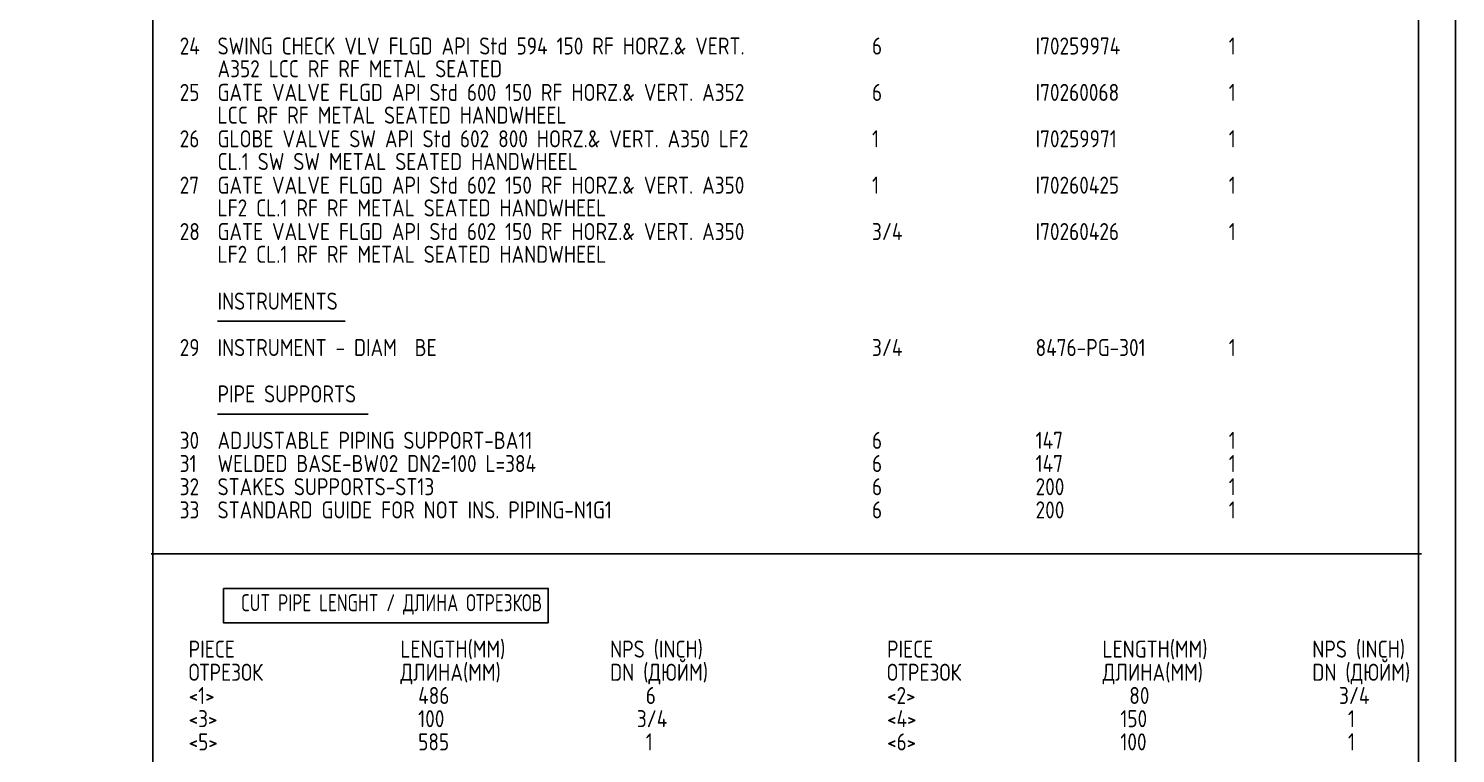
# Model space of a CAD drawing. Extents: x 0 to 594, y 0 to 420.
# Drawn here: x 384.7 to 594, y 103.4 to 209.7 of the extents above; entities that cross this region are included whole.
import ezdxf

# ---------------------------------------------------------------- set-up
doc = ezdxf.new("R2010")
doc.units = 0
doc.header["$MEASUREMENT"] = 0
doc.linetypes.add('BORDER_2012_SLN$0$8001.Solid', pattern=[0])
doc.layers.add('BORDER_2012_SLN$0$Level_1', color=7, linetype='BORDER_2012_SLN$0$8001.Solid', lineweight=25)
doc.layers.add('BORDER_2012_SLN$0$Level_18', color=7, linetype='BORDER_2012_SLN$0$8001.Solid', lineweight=25)
doc.layers.add('GT_1', color=7, linetype='Continuous')
doc.styles.add('HTX1', font='')
doc.styles.get('HTX1').set_extended_font_data('GOST type A')

# ---------------------------------------------------------------- blocks, each defined once
blk = doc.blocks.new('BORDER_2012_SLN')
at = {"layer": 'BORDER_2012_SLN$0$Level_1', "color": 7, "lineweight": -3}
for p, q in [((402.9, 7.5), (402.9, 412.5)), ((588.6, 412.5), (588.6, 7.5))]:
    blk.add_line(p, q, dxfattribs=at)
at = {"layer": 'BORDER_2012_SLN$0$Level_18', "color": 7, "lineweight": -3, "flags": 128}
blk.add_lwpolyline([(0, 0), (0, 420), (594, 420), (594, 0)], close=True, dxfattribs=at)

msp = doc.modelspace()

# ---------------------------------------------------------------- linework, layer by layer
at = {"layer": 'GT_1', "flags": 128}
for points in [[(0, 0), (594, 0), (594, 420), (0, 420), (0, 0)], [(431.114, 166.813), (412.414, 166.813)], [(434.514, 153.207), (412.414, 153.207)], [(402.7, 132.688), (589, 132.688)], [(413.271, 127.643), (460.914, 127.643), (460.914, 122.595), (413.271, 122.595), (413.271, 127.643)]]:
    msp.add_lwpolyline(points, dxfattribs=at)

# ---------------------------------------------------------------- block references
at = {"linetype": 'Continuous'}
msp.add_blockref('BORDER_2012_SLN', (0, 0), dxfattribs=at)

# ---------------------------------------------------------------- texts
at = {"layer": 'GT_1', "style": 'HTX1'}
for s, width, p in [(' 24', 1.02, (405.557, 205.918)), ('SWING CHECK VLV FLGD API Std 594 150 RF HORZ.& VERT.', 1.02, (412.414, 205.918)), ('6', 1.02, (508.414, 205.918)), ('I70259974', 1.02, (532.414, 205.918)), ('  1', 1.02, (558.129, 205.918)), ('A352 LCC RF RF METAL SEATED', 1.02, (412.414, 202.585)), (' 25', 1.02, (405.557, 199.116)), ('GATE VALVE FLGD API Std 600 150 RF HORZ.& VERT. A352', 1.02, (412.414, 199.116)), ('6', 1.02, (508.414, 199.116)), ('I70260068', 1.02, (532.414, 199.116)), ('  1', 1.02, (558.129, 199.116)), ('LCC RF RF METAL SEATED HANDWHEEL', 1.02, (412.414, 195.782)), (' 26', 1.02, (405.557, 192.313)), ('GLOBE VALVE SW API Std 602 800 HORZ.& VERT. A350 LF2', 1.02, (412.414, 192.313)), ('1', 1.02, (508.414, 192.313)), ('I70259971', 1.02, (532.414, 192.313)), ('  1', 1.02, (558.129, 192.313)), ('CL.1 SW SW METAL SEATED HANDWHEEL', 1.02, (412.414, 188.98)), (' 27', 1.02, (405.557, 185.51)), ('GATE VALVE FLGD API Std 602 150 RF HORZ.& VERT. A350', 1.02, (412.414, 185.51)), ('1', 1.02, (508.414, 185.51)), ('I70260425', 1.02, (532.414, 185.51)), ('  1', 1.02, (558.129, 185.51)), ('LF2 CL.1 RF RF METAL SEATED HANDWHEEL', 1.02, (412.414, 182.177)), (' 28', 1.02, (405.557, 178.707)), ('GATE VALVE FLGD API Std 602 150 RF HORZ.& VERT. A350', 1.02, (412.414, 178.707)), ('3/4', 1.02, (508.414, 178.707)), ('I70260426', 1.02, (532.414, 178.707)), ('  1', 1.02, (558.129, 178.707)), ('LF2 CL.1 RF RF METAL SEATED HANDWHEEL', 1.02, (412.414, 175.374)), ('INSTRUMENTS', 1.02, (412.414, 168.503)), (' 29', 1.02, (405.557, 161.701)), ('INSTRUMENT - DIAM  BE', 1.02, (412.414, 161.701)), ('3/4', 1.02, (508.414, 161.701)), ('8476-PG-301', 1.02, (532.414, 161.701)), ('  1', 1.02, (558.129, 161.701)), ('PIPE SUPPORTS', 1.02, (412.414, 154.898)), (' 30', 1.02, (405.557, 148.095)), ('ADJUSTABLE PIPING SUPPORT-BA11', 1.02, (412.414, 148.095)), ('6', 1.02, (508.414, 148.095)), ('147', 1.02, (532.414, 148.095)), ('  1', 1.02, (558.129, 148.095)), (' 31', 1.02, (405.557, 144.694)), ('WELDED BASE-BW02 DN2=100 L=384', 1.02, (412.414, 144.694)), ('6', 1.02, (508.414, 144.694)), ('147', 1.02, (532.414, 144.694)), ('  1', 1.02, (558.129, 144.694)), (' 32', 1.02, (405.557, 141.293)), ('STAKES SUPPORTS-ST13', 1.02, (412.414, 141.293)), ('6', 1.02, (508.414, 141.293)), ('200', 1.02, (532.414, 141.293)), ('  1', 1.02, (558.129, 141.293)), (' 33', 1.02, (405.557, 137.891)), ('STANDARD GUIDE FOR NOT INS. PIPING-N1G1', 1.02, (412.414, 137.891)), ('6', 1.02, (508.414, 137.891)), ('200', 1.02, (532.414, 137.891)), ('  1', 1.02, (558.129, 137.891)), ('CUT PIPE LENGHT / ДЛИНА ОТРЕЗКОВ', 0.9, (415.843, 124.286)), ('  PIECE', 1.02, (405.557, 117.483)), ('    LENGTH(MM)', 1.02, (434, 117.483)), ('NPS (INCH)', 1.02, (470, 117.483)), ('  PIECE', 1.02, (508, 117.483)), ('    LENGTH(MM)', 1.02, (537, 117.483)), ('NPS (INCH)', 1.02, (573, 117.483)), ('DN (ДЮЙМ)', 1.02, (470, 114.082)), ('DN (ДЮЙМ)', 1.02, (573, 114.082)), ('  ОТРЕЗОК', 1.02, (405.557, 114.082)), ('    ДЛИНА(MM)', 1.02, (434, 114.082)), ('  ОТРЕЗОК', 1.02, (508, 114.082)), ('    ДЛИНА(MM)', 1.02, (537, 114.082)), ('  <1>', 1.02, (405.557, 110.68)), ('      486', 1.02, (434, 110.68)), ('    6', 1.02, (470, 110.68)), ('  <2>', 1.02, (508, 110.68)), ('       80', 1.02, (537, 110.68)), ('   3/4', 1.02, (573, 110.68)), ('  <3>', 1.02, (405.557, 107.279)), ('      100', 1.02, (434, 107.279)), ('   3/4', 1.02, (470, 107.279)), ('  <4>', 1.02, (508, 107.279)), ('      150', 1.02, (537, 107.279)), ('    1', 1.02, (573, 107.279)), ('  <5>', 1.02, (405.557, 103.878)), ('      585', 1.02, (434, 103.878)), ('    1', 1.02, (470, 103.878)), ('  <6>', 1.02, (508, 103.878)), ('      100', 1.02, (537, 103.878)), ('    1', 1.02, (573, 103.878))]:
    msp.add_text(s, height=2.5, dxfattribs=dict(at, width=width)).set_placement(p)

doc.saveas('drawing.dxf')
